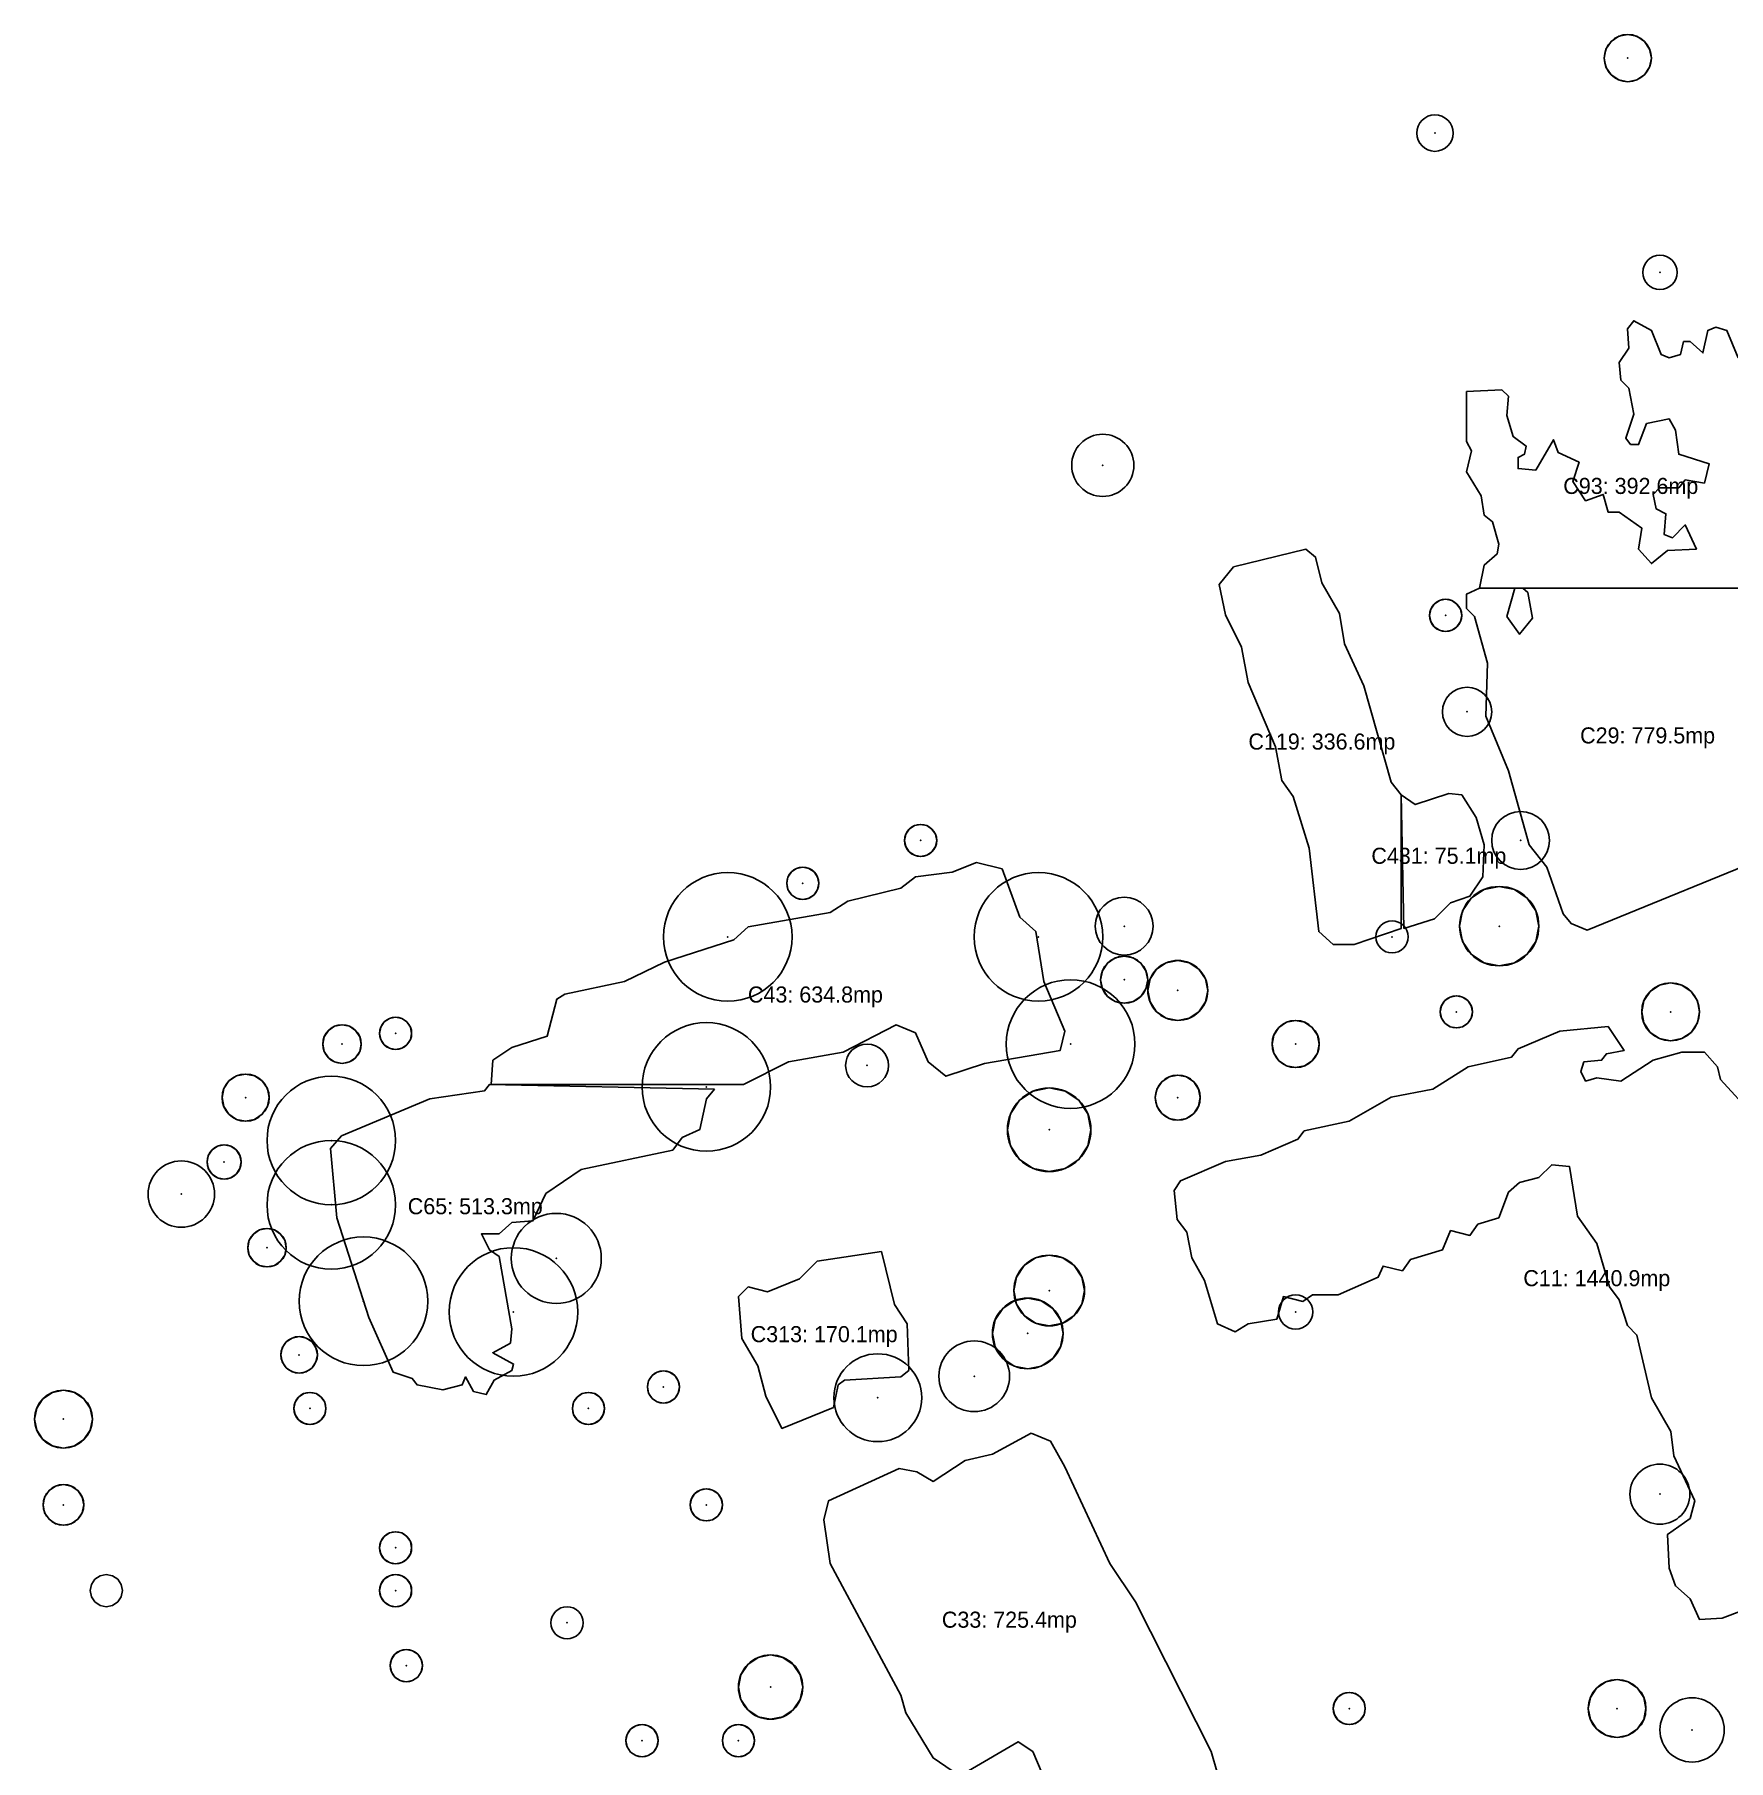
# Model space of a CAD drawing. Header units: metres. Extents: x 390541 to 400782, y 585056 to 585871.
# Drawn here: x 390541.3 to 390699.4, y 585521.3 to 585682.4 of the extents above; entities that cross this region are included whole.
import ezdxf
from ezdxf.enums import TextEntityAlignment as Align

# ---------------------------------------------------------------- set-up
doc = ezdxf.new("R2010")
doc.units = ezdxf.units.M
for name, color, linetype in [('ARBORI', 3, 'Continuous'), ('CONSTRUCTII', 1, 'Continuous'), ('TEXTE', 7, 'Continuous')]:
    doc.layers.add(name, color=color, linetype=linetype)

msp = doc.modelspace()

# ---------------------------------------------------------------- linework, layer by layer
at = {"layer": 'ARBORI', "color": 3}
for points in [[(390692.24, 585680.16), (390692.073, 585679.318), (390691.596, 585678.604), (390690.882, 585678.127), (390690.04, 585677.96), (390689.198, 585678.127), (390688.484, 585678.604), (390688.007, 585679.318), (390687.84, 585680.16), (390688.007, 585681.002), (390688.484, 585681.716), (390689.198, 585682.193), (390690.04, 585682.36), (390690.882, 585682.193), (390691.596, 585681.716), (390692.073, 585681.002), (390692.24, 585680.16)], [(390674.54, 585628.16), (390674.426, 585627.586), (390674.101, 585627.099), (390673.614, 585626.774), (390673.04, 585626.66), (390672.466, 585626.774), (390671.979, 585627.099), (390671.654, 585627.586), (390671.54, 585628.16), (390671.654, 585628.734), (390671.979, 585629.221), (390672.466, 585629.546), (390673.04, 585629.66), (390673.614, 585629.546), (390674.101, 585629.221), (390674.426, 585628.734), (390674.54, 585628.16)], [(390625.54, 585607.16), (390625.426, 585606.586), (390625.101, 585606.099), (390624.614, 585605.774), (390624.04, 585605.66), (390623.466, 585605.774), (390622.979, 585606.099), (390622.654, 585606.586), (390622.54, 585607.16), (390622.654, 585607.734), (390622.979, 585608.221), (390623.466, 585608.546), (390624.04, 585608.66), (390624.614, 585608.546), (390625.101, 585608.221), (390625.426, 585607.734), (390625.54, 585607.16)], [(390614.54, 585603.16), (390614.426, 585602.586), (390614.101, 585602.099), (390613.614, 585601.774), (390613.04, 585601.66), (390612.466, 585601.774), (390611.979, 585602.099), (390611.654, 585602.586), (390611.54, 585603.16), (390611.654, 585603.734), (390611.979, 585604.221), (390612.466, 585604.546), (390613.04, 585604.66), (390613.614, 585604.546), (390614.101, 585604.221), (390614.426, 585603.734), (390614.54, 585603.16)], [(390681.74, 585599.16), (390681.458, 585597.744), (390680.656, 585596.544), (390679.456, 585595.742), (390678.04, 585595.46), (390676.624, 585595.742), (390675.424, 585596.544), (390674.622, 585597.744), (390674.34, 585599.16), (390674.622, 585600.576), (390675.424, 585601.776), (390676.624, 585602.578), (390678.04, 585602.86), (390679.456, 585602.578), (390680.656, 585601.776), (390681.458, 585600.576), (390681.74, 585599.16)], [(390645.24, 585594.16), (390645.073, 585593.318), (390644.596, 585592.604), (390643.882, 585592.127), (390643.04, 585591.96), (390642.198, 585592.127), (390641.484, 585592.604), (390641.007, 585593.318), (390640.84, 585594.16), (390641.007, 585595.002), (390641.484, 585595.716), (390642.198, 585596.193), (390643.04, 585596.36), (390643.882, 585596.193), (390644.596, 585595.716), (390645.073, 585595.002), (390645.24, 585594.16)], [(390650.84, 585593.16), (390650.627, 585592.088), (390650.02, 585591.18), (390649.112, 585590.573), (390648.04, 585590.36), (390646.968, 585590.573), (390646.06, 585591.18), (390645.453, 585592.088), (390645.24, 585593.16), (390645.453, 585594.232), (390646.06, 585595.14), (390646.968, 585595.747), (390648.04, 585595.96), (390649.112, 585595.747), (390650.02, 585595.14), (390650.627, 585594.232), (390650.84, 585593.16)], [(390675.54, 585591.16), (390675.426, 585590.586), (390675.101, 585590.099), (390674.614, 585589.774), (390674.04, 585589.66), (390673.466, 585589.774), (390672.979, 585590.099), (390672.654, 585590.586), (390672.54, 585591.16), (390672.654, 585591.734), (390672.979, 585592.221), (390673.466, 585592.546), (390674.04, 585592.66), (390674.614, 585592.546), (390675.101, 585592.221), (390675.426, 585591.734), (390675.54, 585591.16)], [(390696.74, 585591.16), (390696.534, 585590.127), (390695.949, 585589.251), (390695.073, 585588.666), (390694.04, 585588.46), (390693.007, 585588.666), (390692.131, 585589.251), (390691.546, 585590.127), (390691.34, 585591.16), (390691.546, 585592.193), (390692.131, 585593.069), (390693.007, 585593.654), (390694.04, 585593.86), (390695.073, 585593.654), (390695.949, 585593.069), (390696.534, 585592.193), (390696.74, 585591.16)], [(390571.84, 585588.16), (390571.703, 585587.471), (390571.313, 585586.887), (390570.729, 585586.497), (390570.04, 585586.36), (390569.351, 585586.497), (390568.767, 585586.887), (390568.377, 585587.471), (390568.24, 585588.16), (390568.377, 585588.849), (390568.767, 585589.433), (390569.351, 585589.823), (390570.04, 585589.96), (390570.729, 585589.823), (390571.313, 585589.433), (390571.703, 585588.849), (390571.84, 585588.16)], [(390576.54, 585589.16), (390576.426, 585588.586), (390576.101, 585588.099), (390575.614, 585587.774), (390575.04, 585587.66), (390574.466, 585587.774), (390573.979, 585588.099), (390573.654, 585588.586), (390573.54, 585589.16), (390573.654, 585589.734), (390573.979, 585590.221), (390574.466, 585590.546), (390575.04, 585590.66), (390575.614, 585590.546), (390576.101, 585590.221), (390576.426, 585589.734), (390576.54, 585589.16)], [(390661.24, 585588.16), (390661.073, 585587.318), (390660.596, 585586.604), (390659.882, 585586.127), (390659.04, 585585.96), (390658.198, 585586.127), (390657.484, 585586.604), (390657.007, 585587.318), (390656.84, 585588.16), (390657.007, 585589.002), (390657.484, 585589.716), (390658.198, 585590.193), (390659.04, 585590.36), (390659.882, 585590.193), (390660.596, 585589.716), (390661.073, 585589.002), (390661.24, 585588.16)], [(390563.24, 585583.16), (390563.073, 585582.318), (390562.596, 585581.604), (390561.882, 585581.127), (390561.04, 585580.96), (390560.198, 585581.127), (390559.484, 585581.604), (390559.007, 585582.318), (390558.84, 585583.16), (390559.007, 585584.002), (390559.484, 585584.716), (390560.198, 585585.193), (390561.04, 585585.36), (390561.882, 585585.193), (390562.596, 585584.716), (390563.073, 585584.002), (390563.24, 585583.16)], [(390650.14, 585583.16), (390649.98, 585582.356), (390649.525, 585581.675), (390648.844, 585581.22), (390648.04, 585581.06), (390647.236, 585581.22), (390646.555, 585581.675), (390646.1, 585582.356), (390645.94, 585583.16), (390646.1, 585583.964), (390646.555, 585584.645), (390647.236, 585585.1), (390648.04, 585585.26), (390648.844, 585585.1), (390649.525, 585584.645), (390649.98, 585583.964), (390650.14, 585583.16)], [(390639.94, 585580.16), (390639.643, 585578.668), (390638.798, 585577.402), (390637.532, 585576.557), (390636.04, 585576.26), (390634.548, 585576.557), (390633.282, 585577.402), (390632.437, 585578.668), (390632.14, 585580.16), (390632.437, 585581.652), (390633.282, 585582.918), (390634.548, 585583.763), (390636.04, 585584.06), (390637.532, 585583.763), (390638.798, 585582.918), (390639.643, 585581.652), (390639.94, 585580.16)], [(390560.64, 585577.16), (390560.518, 585576.548), (390560.171, 585576.029), (390559.652, 585575.682), (390559.04, 585575.56), (390558.428, 585575.682), (390557.909, 585576.029), (390557.562, 585576.548), (390557.44, 585577.16), (390557.562, 585577.772), (390557.909, 585578.291), (390558.428, 585578.638), (390559.04, 585578.76), (390559.652, 585578.638), (390560.171, 585578.291), (390560.518, 585577.772), (390560.64, 585577.16)], [(390564.84, 585569.16), (390564.703, 585568.471), (390564.313, 585567.887), (390563.729, 585567.497), (390563.04, 585567.36), (390562.351, 585567.497), (390561.767, 585567.887), (390561.377, 585568.471), (390561.24, 585569.16), (390561.377, 585569.849), (390561.767, 585570.433), (390562.351, 585570.823), (390563.04, 585570.96), (390563.729, 585570.823), (390564.313, 585570.433), (390564.703, 585569.849), (390564.84, 585569.16)], [(390639.34, 585565.16), (390639.089, 585563.897), (390638.373, 585562.827), (390637.303, 585562.111), (390636.04, 585561.86), (390634.777, 585562.111), (390633.707, 585562.827), (390632.991, 585563.897), (390632.74, 585565.16), (390632.991, 585566.423), (390633.707, 585567.493), (390634.777, 585568.209), (390636.04, 585568.46), (390637.303, 585568.209), (390638.373, 585567.493), (390639.089, 585566.423), (390639.34, 585565.16)], [(390637.34, 585561.16), (390637.089, 585559.897), (390636.373, 585558.827), (390635.303, 585558.111), (390634.04, 585557.86), (390632.777, 585558.111), (390631.707, 585558.827), (390630.991, 585559.897), (390630.74, 585561.16), (390630.991, 585562.423), (390631.707, 585563.493), (390632.777, 585564.209), (390634.04, 585564.46), (390635.303, 585564.209), (390636.373, 585563.493), (390637.089, 585562.423), (390637.34, 585561.16)], [(390567.74, 585559.16), (390567.611, 585558.509), (390567.242, 585557.958), (390566.691, 585557.589), (390566.04, 585557.46), (390565.389, 585557.589), (390564.838, 585557.958), (390564.469, 585558.509), (390564.34, 585559.16), (390564.469, 585559.811), (390564.838, 585560.362), (390565.389, 585560.731), (390566.04, 585560.86), (390566.691, 585560.731), (390567.242, 585560.362), (390567.611, 585559.811), (390567.74, 585559.16)], [(390601.54, 585556.16), (390601.426, 585555.586), (390601.101, 585555.099), (390600.614, 585554.774), (390600.04, 585554.66), (390599.466, 585554.774), (390598.979, 585555.099), (390598.654, 585555.586), (390598.54, 585556.16), (390598.654, 585556.734), (390598.979, 585557.221), (390599.466, 585557.546), (390600.04, 585557.66), (390600.614, 585557.546), (390601.101, 585557.221), (390601.426, 585556.734), (390601.54, 585556.16)], [(390546.74, 585553.16), (390546.534, 585552.127), (390545.949, 585551.251), (390545.073, 585550.666), (390544.04, 585550.46), (390543.007, 585550.666), (390542.131, 585551.251), (390541.546, 585552.127), (390541.34, 585553.16), (390541.546, 585554.193), (390542.131, 585555.069), (390543.007, 585555.654), (390544.04, 585555.86), (390545.073, 585555.654), (390545.949, 585555.069), (390546.534, 585554.193), (390546.74, 585553.16)], [(390568.54, 585554.16), (390568.426, 585553.586), (390568.101, 585553.099), (390567.614, 585552.774), (390567.04, 585552.66), (390566.466, 585552.774), (390565.979, 585553.099), (390565.654, 585553.586), (390565.54, 585554.16), (390565.654, 585554.734), (390565.979, 585555.221), (390566.466, 585555.546), (390567.04, 585555.66), (390567.614, 585555.546), (390568.101, 585555.221), (390568.426, 585554.734), (390568.54, 585554.16)], [(390594.54, 585554.16), (390594.426, 585553.586), (390594.101, 585553.099), (390593.614, 585552.774), (390593.04, 585552.66), (390592.466, 585552.774), (390591.979, 585553.099), (390591.654, 585553.586), (390591.54, 585554.16), (390591.654, 585554.734), (390591.979, 585555.221), (390592.466, 585555.546), (390593.04, 585555.66), (390593.614, 585555.546), (390594.101, 585555.221), (390594.426, 585554.734), (390594.54, 585554.16)], [(390545.94, 585545.16), (390545.795, 585544.433), (390545.384, 585543.816), (390544.767, 585543.405), (390544.04, 585543.26), (390543.313, 585543.405), (390542.696, 585543.816), (390542.285, 585544.433), (390542.14, 585545.16), (390542.285, 585545.887), (390542.696, 585546.504), (390543.313, 585546.915), (390544.04, 585547.06), (390544.767, 585546.915), (390545.384, 585546.504), (390545.795, 585545.887), (390545.94, 585545.16)], [(390605.54, 585545.16), (390605.426, 585544.586), (390605.101, 585544.099), (390604.614, 585543.774), (390604.04, 585543.66), (390603.466, 585543.774), (390602.979, 585544.099), (390602.654, 585544.586), (390602.54, 585545.16), (390602.654, 585545.734), (390602.979, 585546.221), (390603.466, 585546.546), (390604.04, 585546.66), (390604.614, 585546.546), (390605.101, 585546.221), (390605.426, 585545.734), (390605.54, 585545.16)], [(390576.54, 585541.16), (390576.426, 585540.586), (390576.101, 585540.099), (390575.614, 585539.774), (390575.04, 585539.66), (390574.466, 585539.774), (390573.979, 585540.099), (390573.654, 585540.586), (390573.54, 585541.16), (390573.654, 585541.734), (390573.979, 585542.221), (390574.466, 585542.546), (390575.04, 585542.66), (390575.614, 585542.546), (390576.101, 585542.221), (390576.426, 585541.734), (390576.54, 585541.16)], [(390549.54, 585537.16), (390549.426, 585536.586), (390549.101, 585536.099), (390548.614, 585535.774), (390548.04, 585535.66), (390547.466, 585535.774), (390546.979, 585536.099), (390546.654, 585536.586), (390546.54, 585537.16), (390546.654, 585537.734), (390546.979, 585538.221), (390547.466, 585538.546), (390548.04, 585538.66), (390548.614, 585538.546), (390549.101, 585538.221), (390549.426, 585537.734), (390549.54, 585537.16)], [(390576.54, 585537.16), (390576.426, 585536.586), (390576.101, 585536.099), (390575.614, 585535.774), (390575.04, 585535.66), (390574.466, 585535.774), (390573.979, 585536.099), (390573.654, 585536.586), (390573.54, 585537.16), (390573.654, 585537.734), (390573.979, 585538.221), (390574.466, 585538.546), (390575.04, 585538.66), (390575.614, 585538.546), (390576.101, 585538.221), (390576.426, 585537.734), (390576.54, 585537.16)], [(390577.54, 585530.16), (390577.426, 585529.586), (390577.101, 585529.099), (390576.614, 585528.774), (390576.04, 585528.66), (390575.466, 585528.774), (390574.979, 585529.099), (390574.654, 585529.586), (390574.54, 585530.16), (390574.654, 585530.734), (390574.979, 585531.221), (390575.466, 585531.546), (390576.04, 585531.66), (390576.614, 585531.546), (390577.101, 585531.221), (390577.426, 585530.734), (390577.54, 585530.16)], [(390613.04, 585528.16), (390612.812, 585527.012), (390612.161, 585526.039), (390611.188, 585525.388), (390610.04, 585525.16), (390608.892, 585525.388), (390607.919, 585526.039), (390607.268, 585527.012), (390607.04, 585528.16), (390607.268, 585529.308), (390607.919, 585530.281), (390608.892, 585530.932), (390610.04, 585531.16), (390611.188, 585530.932), (390612.161, 585530.281), (390612.812, 585529.308), (390613.04, 585528.16)], [(390691.74, 585526.16), (390691.534, 585525.127), (390690.949, 585524.251), (390690.073, 585523.666), (390689.04, 585523.46), (390688.007, 585523.666), (390687.131, 585524.251), (390686.546, 585525.127), (390686.34, 585526.16), (390686.546, 585527.193), (390687.131, 585528.069), (390688.007, 585528.654), (390689.04, 585528.86), (390690.073, 585528.654), (390690.949, 585528.069), (390691.534, 585527.193), (390691.74, 585526.16)], [(390665.54, 585526.16), (390665.426, 585525.586), (390665.101, 585525.099), (390664.614, 585524.774), (390664.04, 585524.66), (390663.466, 585524.774), (390662.979, 585525.099), (390662.654, 585525.586), (390662.54, 585526.16), (390662.654, 585526.734), (390662.979, 585527.221), (390663.466, 585527.546), (390664.04, 585527.66), (390664.614, 585527.546), (390665.101, 585527.221), (390665.426, 585526.734), (390665.54, 585526.16)], [(390599.54, 585523.16), (390599.426, 585522.586), (390599.101, 585522.099), (390598.614, 585521.774), (390598.04, 585521.66), (390597.466, 585521.774), (390596.979, 585522.099), (390596.654, 585522.586), (390596.54, 585523.16), (390596.654, 585523.734), (390596.979, 585524.221), (390597.466, 585524.546), (390598.04, 585524.66), (390598.614, 585524.546), (390599.101, 585524.221), (390599.426, 585523.734), (390599.54, 585523.16)], [(390608.54, 585523.16), (390608.426, 585522.586), (390608.101, 585522.099), (390607.614, 585521.774), (390607.04, 585521.66), (390606.466, 585521.774), (390605.979, 585522.099), (390605.654, 585522.586), (390605.54, 585523.16), (390605.654, 585523.734), (390605.979, 585524.221), (390606.466, 585524.546), (390607.04, 585524.66), (390607.614, 585524.546), (390608.101, 585524.221), (390608.426, 585523.734), (390608.54, 585523.16)]]:
    msp.add_lwpolyline(points, close=True, dxfattribs=at)
for centre, radius in [((390690.04, 585680.16), 2.2), ((390672.04, 585673.16), 1.7), ((390693.04, 585660.16), 1.6), ((390641.04, 585642.16), 2.9), ((390673.04, 585628.16), 1.5), ((390675.04, 585619.16), 2.3), ((390624.04, 585607.16), 1.5), ((390680.04, 585607.16), 2.7), ((390606.04, 585598.16), 6), ((390613.04, 585603.16), 1.5), ((390635.04, 585598.16), 6), ((390678.04, 585599.16), 3.7), ((390643.04, 585599.16), 2.7), ((390668.04, 585598.16), 1.5), ((390643.04, 585594.16), 2.2), ((390648.04, 585593.16), 2.8), ((390638.04, 585588.16), 6), ((390674.04, 585591.16), 1.5), ((390694.04, 585591.16), 2.7), ((390570.04, 585588.16), 1.8), ((390575.04, 585589.16), 1.5), ((390604.04, 585584.16), 6), ((390659.04, 585588.16), 2.2), ((390619.04, 585586.16), 2), ((390561.04, 585583.16), 2.2), ((390569.04, 585579.16), 6), ((390648.04, 585583.16), 2.1), ((390636.04, 585580.16), 3.9), ((390559.04, 585577.16), 1.6), ((390569.04, 585573.16), 6), ((390555.04, 585574.16), 3.1), ((390590.04, 585568.16), 4.2), ((390563.04, 585569.16), 1.8), ((390572.04, 585564.16), 6), ((390586.04, 585563.16), 6), ((390636.04, 585565.16), 3.3), ((390634.04, 585561.16), 3.3), ((390659.04, 585563.16), 1.6), ((390566.04, 585559.16), 1.7), ((390629.04, 585557.16), 3.3), ((390620.04, 585555.16), 4.1), ((390600.04, 585556.16), 1.5), ((390544.04, 585553.16), 2.7), ((390567.04, 585554.16), 1.5), ((390593.04, 585554.16), 1.5), ((390693.04, 585546.16), 2.8), ((390544.04, 585545.16), 1.9), ((390604.04, 585545.16), 1.5), ((390575.04, 585541.16), 1.5), ((390575.04, 585537.16), 1.5), ((390591.04, 585534.16), 1.5), ((390576.04, 585530.16), 1.5), ((390610.04, 585528.16), 3), ((390689.04, 585526.16), 2.7), ((390664.04, 585526.16), 1.5), ((390696.04, 585524.16), 3), ((390598.04, 585523.16), 1.5), ((390607.04, 585523.16), 1.5)]:
    msp.add_circle(centre, radius, dxfattribs=at)
for p in [(390690.04, 585680.16), (390672.04, 585673.16), (390693.04, 585660.16), (390641.04, 585642.16), (390673.04, 585628.16), (390675.04, 585619.16), (390624.04, 585607.16), (390680.04, 585607.16), (390613.04, 585603.16), (390643.04, 585599.16), (390678.04, 585599.16), (390606.04, 585598.16), (390635.04, 585598.16), (390668.04, 585598.16), (390643.04, 585594.16), (390648.04, 585593.16), (390674.04, 585591.16), (390694.04, 585591.16), (390575.04, 585589.16), (390570.04, 585588.16), (390638.04, 585588.16), (390659.04, 585588.16), (390619.04, 585586.16), (390561.04, 585583.16), (390604.04, 585584.16), (390648.04, 585583.16), (390636.04, 585580.16), (390569.04, 585579.16), (390559.04, 585577.16), (390555.04, 585574.16), (390569.04, 585573.16), (390563.04, 585569.16), (390590.04, 585568.16), (390636.04, 585565.16), (390572.04, 585564.16), (390586.04, 585563.16), (390659.04, 585563.16), (390634.04, 585561.16), (390566.04, 585559.16), (390629.04, 585557.16), (390600.04, 585556.16), (390567.04, 585554.16), (390593.04, 585554.16), (390620.04, 585555.16), (390544.04, 585553.16), (390693.04, 585546.16), (390544.04, 585545.16), (390604.04, 585545.16), (390575.04, 585541.16), (390575.04, 585537.16), (390591.04, 585534.16), (390576.04, 585530.16), (390610.04, 585528.16), (390664.04, 585526.16), (390689.04, 585526.16), (390598.04, 585523.16), (390607.04, 585523.16), (390696.04, 585524.16)]:
    msp.add_point(p, dxfattribs=at)
at = {"layer": 'CONSTRUCTII', "color": 1}
for points in [[(390703.95, 585630.7), (390676.2, 585630.7), (390676.65, 585632.85), (390677.85, 585633.9), (390678, 585634.8), (390677.4, 585636.9), (390676.65, 585637.5), (390676.35, 585639.3), (390675, 585641.55), (390675.45, 585643.5), (390675, 585644.4), (390675, 585649.05), (390678.3, 585649.2), (390678.9, 585648.6), (390678.75, 585646.8), (390679.35, 585644.85), (390680.55, 585643.95), (390680.4, 585643.2), (390679.8, 585642.9), (390679.8, 585641.85), (390681.45, 585641.7), (390683.1, 585644.55), (390683.55, 585643.35), (390685.5, 585642.45), (390684.9, 585640.65), (390686.1, 585638.85), (390687.75, 585639.45), (390688.2, 585637.8), (390689.25, 585637.8), (390691.35, 585636.3), (390691.05, 585634.35), (390692.25, 585633), (390693.75, 585634.2), (390696.45, 585634.35), (390695.4, 585636.6), (390694.2, 585635.4), (390693.45, 585635.7), (390693.6, 585637.65), (390692.7, 585638.1), (390692.4, 585639.45), (390693, 585640.05), (390694.8, 585640.05), (390695.4, 585640.8), (390697.2, 585640.5), (390697.65, 585642.3), (390694.8, 585643.2), (390694.5, 585645.45), (390693.9, 585646.5), (390691.8, 585646.05), (390691.05, 585644.1), (390690.3, 585644.1), (390689.85, 585644.7), (390690.6, 585646.95), (390690.15, 585649.35), (390689.4, 585650.1), (390689.25, 585651.75), (390690.15, 585653.1), (390690, 585654.9), (390690.6, 585655.65), (390690.6, 585655.65), (390692.25, 585654.75), (390693.15, 585652.5), (390693.9, 585652.2), (390694.95, 585652.5), (390695.25, 585653.7), (390695.85, 585653.7), (390697.05, 585652.65), (390697.5, 585654.75), (390698.25, 585655.05), (390699.3, 585654.75), (390700.35, 585652.2)], [(390704.7, 585606.3), (390686.25, 585598.8), (390684.75, 585599.4), (390684, 585600.3), (390682.5, 585604.65), (390680.85, 585606.75), (390678.9, 585613.65), (390676.8, 585618.75), (390676.95, 585623.7), (390675.75, 585628.05), (390675, 585628.8), (390675, 585630.15), (390676.2, 585630.7), (390679.5, 585630.7), (390678.75, 585628.05), (390679.95, 585626.4), (390681.15, 585627.9), (390680.7, 585630.3), (390680.25, 585630.7), (390703.95, 585630.7)], [(390702.9, 585536.1), (390698.85, 585534.6), (390696.75, 585534.45), (390695.85, 585536.4), (390694.5, 585537.6), (390693.9, 585539.25), (390693.75, 585542.4), (390695.85, 585543.9), (390696.3, 585545.55), (390694.35, 585549.75), (390694.05, 585552), (390692.25, 585555.15), (390690.9, 585561), (390690, 585561.9), (390689.25, 585564.3), (390688.35, 585565.5), (390687.15, 585569.55), (390685.35, 585572.1), (390684.6, 585576.75), (390682.95, 585576.9), (390681.75, 585575.7), (390679.95, 585575.25), (390678.9, 585574.35), (390678, 585571.95), (390676.05, 585571.35), (390675.3, 585570.3), (390673.5, 585570.75), (390672.75, 585568.95), (390669.75, 585568.05), (390669, 585567), (390667.2, 585567.45), (390666.75, 585566.4), (390663, 585564.75), (390660.6, 585564.75), (390659.7, 585564.15), (390657.9, 585564.6), (390657.3, 585562.5), (390654.6, 585562.05), (390653.4, 585561.3), (390651.75, 585562.05), (390650.55, 585566.1), (390649.35, 585568.2), (390648.9, 585570.6), (390648, 585571.8), (390647.7, 585574.5), (390648.3, 585575.4), (390652.5, 585577.2), (390655.8, 585577.8), (390659.25, 585579.3), (390659.85, 585580.05), (390664.05, 585580.95), (390667.95, 585583.2), (390671.85, 585583.95), (390675.15, 585586.05), (390679.2, 585586.95), (390679.8, 585587.7), (390683.7, 585589.35), (390683.7, 585589.35), (390688.2, 585589.8), (390689.7, 585587.55), (390688.05, 585587.25), (390687.6, 585586.65), (390685.95, 585586.5), (390685.65, 585585.6), (390686.1, 585584.7), (390687.15, 585585), (390689.4, 585584.7), (390692.4, 585586.65), (390695.1, 585587.4), (390697.2, 585587.4), (390698.4, 585586.05), (390698.7, 585584.85), (390701.7, 585581.55)]]:
    msp.add_lwpolyline(points, dxfattribs=at)
for points in [[(390653.25, 585632.7), (390660, 585634.35), (390660.9, 585633.6), (390661.5, 585631.2), (390663.15, 585628.35), (390663.6, 585625.5), (390665.4, 585621.6), (390667.95, 585612.6), (390668.9, 585611.4), (390668.9, 585598.95), (390664.5, 585597.45), (390662.55, 585597.45), (390661.2, 585598.65), (390660.3, 585606.45), (390658.8, 585611.25), (390657.75, 585612.75), (390657.15, 585615.9), (390654.6, 585621.9), (390654, 585625.2), (390652.5, 585628.2), (390651.9, 585631.05), (390653.25, 585632.7)], [(390668.9, 585611.4), (390670.2, 585610.5), (390673.35, 585611.55), (390674.55, 585611.4), (390675.9, 585609.3), (390676.65, 585606.75), (390676.5, 585603.75), (390675.3, 585601.95), (390673.5, 585601.35), (390672, 585599.85), (390669.15, 585598.95), (390668.9, 585611.4)], [(390629.25, 585605.1), (390631.65, 585604.5), (390633.3, 585600), (390634.8, 585598.65), (390635.55, 585594), (390637.5, 585589.35), (390637.05, 585587.55), (390630, 585586.35), (390626.4, 585585.15), (390624.75, 585586.5), (390623.55, 585589.2), (390621.75, 585589.95), (390616.8, 585587.4), (390611.7, 585586.5), (390607.5, 585584.4), (390583.95, 585584.4), (390584.1, 585586.65), (390585.9, 585587.85), (390589.2, 585588.9), (390590.1, 585592.35), (390590.85, 585592.8), (390596.4, 585594), (390600.15, 585595.8), (390606.6, 585597.9), (390607.95, 585599.1), (390615.6, 585600.45), (390617.25, 585601.5), (390622.2, 585602.7), (390623.55, 585603.75), (390627, 585604.2), (390629.25, 585605.1)], [(390604.8, 585583.95), (390604.05, 585583.05), (390603.45, 585580.2), (390601.8, 585579.45), (390600.9, 585578.25), (390592.35, 585576.45), (390589.05, 585574.2), (390587.85, 585571.65), (390585.9, 585571.5), (390584.7, 585570.45), (390583.05, 585570.45), (390583.8, 585568.95), (390584.7, 585568.35), (390585.9, 585561.6), (390585.75, 585560.25), (390584.1, 585559.35), (390586.05, 585558.3), (390585.9, 585557.7), (390584.25, 585556.8), (390583.5, 585555.45), (390582.3, 585555.75), (390581.55, 585557.1), (390581.25, 585556.35), (390579.45, 585555.9), (390577.05, 585556.35), (390576.6, 585556.95), (390574.8, 585557.55), (390572.55, 585562.65), (390569.55, 585571.95), (390568.95, 585578.4), (390570, 585579.6), (390578.25, 585583.05), (390583.35, 585583.8), (390583.8, 585584.4), (390604.8, 585583.95)], [(390620.4, 585568.8), (390621.6, 585563.85), (390622.8, 585562.05), (390622.95, 585557.7), (390622.2, 585557.1), (390616.95, 585556.8), (390616.35, 585556.35), (390615.9, 585554.25), (390611.1, 585552.3), (390609.6, 585555.3), (390608.85, 585558.15), (390607.35, 585560.7), (390607.05, 585564.6), (390607.95, 585565.5), (390609.75, 585565.05), (390612.75, 585566.25), (390614.4, 585567.9), (390620.4, 585568.8)], [(390634.35, 585551.85), (390636.15, 585551.1), (390637.5, 585548.7), (390641.7, 585539.7), (390644.1, 585536.1), (390651.15, 585522.15), (390651.75, 585520.1), (390635.4, 585520.1), (390634.5, 585522.15), (390633.15, 585523.05), (390628.5, 585520.35), (390627, 585520.35), (390625.2, 585521.55), (390622.65, 585525.75), (390622.2, 585527.4), (390615.6, 585539.7), (390615, 585543.75), (390615.45, 585545.55), (390622.05, 585548.55), (390623.7, 585548.25), (390625.2, 585547.35), (390628.2, 585549.3), (390630.75, 585549.9), (390634.35, 585551.85)]]:
    msp.add_lwpolyline(points, close=True, dxfattribs=at)

# ---------------------------------------------------------------- texts
at = {"layer": 'TEXTE', "color": 7}
for s, p in [('C93: 392.6mp', (390690.321, 585640.24)), ('C119: 336.6mp', (390661.49, 585616.387)), ('C29: 779.5mp', (390691.89, 585616.959)), ('C431: 75.1mp', (390672.409, 585605.727)), ('C43: 634.8mp', (390614.224, 585592.782)), ('C65: 513.3mp', (390582.475, 585573.028)), ('C11: 1440.9mp', (390687.149, 585566.316)), ('C313: 170.1mp', (390615.038, 585561.092)), ('C33: 725.4mp', (390632.323, 585534.448))]:
    msp.add_text(s, height=1.5, dxfattribs=at).set_placement(p, align=Align.MIDDLE_CENTER)

doc.saveas('drawing.dxf')
